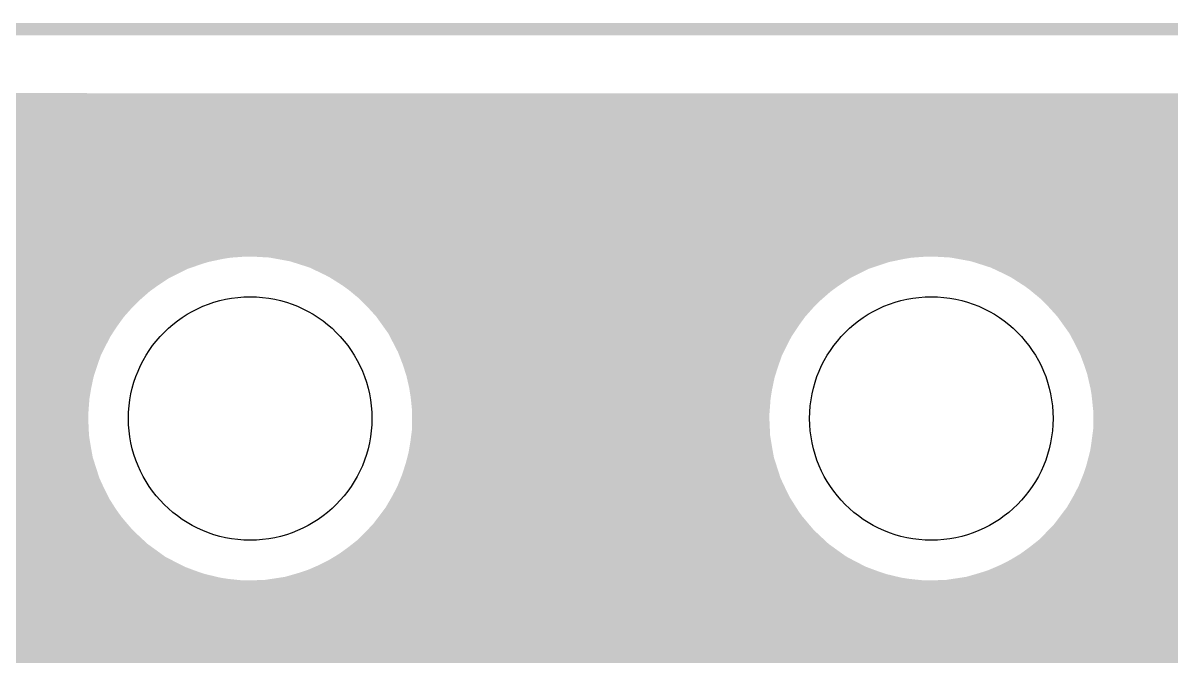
# Model space of a CAD drawing. Extents: x 0 to 1.5, y 0 to 3.74.
# Drawn here: x 0.389 to 0.946, y 3.436 to 3.743 of the extents above; entities that cross this region are included whole.
import ezdxf

# ---------------------------------------------------------------- set-up
doc = ezdxf.new("R2010")
doc.units = 0
for name, color, linetype in [('Board_Outline', 13, 'CONTINUOUS'), ('Bottom', 6, 'CONTINUOUS'), ('Drill_Bottom', 8, 'CONTINUOUS'), ('Drill_Top', 7, 'CONTINUOUS'), ('Edge_Bottom', 17, 'CONTINUOUS'), ('Edge_Top', 16, 'CONTINUOUS'), ('Top', 5, 'CONTINUOUS')]:
    doc.layers.add(name, color=color, linetype=linetype)

msp = doc.modelspace()

# ---------------------------------------------------------------- linework, layer by layer
at = {"layer": 'Board_Outline', "linetype": 'CONTINUOUS', "const_width": 0.006}
msp.add_lwpolyline([(0, 0), (1.4961, 0), (1.4961, 3.7402), (0, 3.7402), (0, 0)], dxfattribs=at)
at = {"layer": 'Bottom', "linetype": 'CONTINUOUS', "const_width": 0.025}
for points in [[(1.452, 3.6942), (0.0425, 3.6975)], [(0.045, 3.6726), (1.1373, 3.6726)], [(0.045, 3.6478), (1.1234, 3.6478)], [(0.464, 3.6356), (0.4777, 3.64)], [(0.4777, 3.64), (0.4918, 3.6423)], [(0.4918, 3.6423), (0.5062, 3.6423)], [(0.5062, 3.6423), (0.5203, 3.64)], [(0.5203, 3.64), (0.534, 3.6356)], [(0.7947, 3.6356), (0.8084, 3.64)], [(0.8084, 3.64), (0.8225, 3.6423)], [(0.8225, 3.6423), (0.8369, 3.6423)], [(0.8369, 3.6423), (0.851, 3.64)], [(0.851, 3.64), (0.8647, 3.6356)], [(0.4513, 3.6291), (0.464, 3.6356)], [(0.534, 3.6356), (0.5467, 3.6291)], [(0.782, 3.6291), (0.7947, 3.6356)], [(0.8647, 3.6356), (0.8775, 3.6291)], [(0.4397, 3.6207), (0.4513, 3.6291)], [(0.5467, 3.6291), (0.5583, 3.6207)], [(0.7704, 3.6207), (0.782, 3.6291)], [(0.8775, 3.6291), (0.889, 3.6207)], [(0.045, 3.6229), (0.4399, 3.6229)], [(0.5581, 3.6229), (0.7706, 3.6229)], [(0.8888, 3.6229), (1.1254, 3.6229)], [(0.4295, 3.6105), (0.4397, 3.6207)], [(0.5583, 3.6207), (0.5685, 3.6105)], [(0.7602, 3.6105), (0.7704, 3.6207)], [(0.889, 3.6207), (0.8992, 3.6105)], [(0.4211, 3.5989), (0.4295, 3.6105)], [(0.5685, 3.6105), (0.5769, 3.5989)], [(0.7518, 3.5989), (0.7602, 3.6105)], [(0.8992, 3.6105), (0.9076, 3.5989)], [(0.045, 3.598), (0.418, 3.598)], [(0.4146, 3.5861), (0.4211, 3.5989)], [(0.5769, 3.5989), (0.5834, 3.5861)], [(0.58, 3.598), (0.7487, 3.598)], [(0.7453, 3.5861), (0.7518, 3.5989)], [(0.9076, 3.5989), (0.9141, 3.5861)], [(0.9107, 3.598), (1.147, 3.598)], [(0.4102, 3.5725), (0.4146, 3.5861)], [(0.5834, 3.5861), (0.5878, 3.5725)], [(0.7409, 3.5725), (0.7453, 3.5861)], [(0.9141, 3.5861), (0.9186, 3.5725)], [(0.045, 3.5732), (0.4078, 3.5732)], [(0.4079, 3.5584), (0.4102, 3.5725)], [(0.5878, 3.5725), (0.5901, 3.5584)], [(0.5902, 3.5732), (0.7385, 3.5732)], [(0.7386, 3.5584), (0.7409, 3.5725)], [(0.9186, 3.5725), (0.9208, 3.5584)], [(0.9209, 3.5732), (1.4497, 3.5732)], [(0.4079, 3.544), (0.4079, 3.5584)], [(0.5901, 3.5584), (0.5901, 3.544)], [(0.7386, 3.544), (0.7386, 3.5584)], [(0.9208, 3.5584), (0.9208, 3.544)], [(0.045, 3.5483), (0.4052, 3.5483)], [(0.4102, 3.5299), (0.4079, 3.544)], [(0.5901, 3.544), (0.5878, 3.5299)], [(0.5928, 3.5483), (0.7359, 3.5483)], [(0.7409, 3.5299), (0.7386, 3.544)], [(0.9208, 3.544), (0.9186, 3.5299)], [(0.9235, 3.5483), (1.4497, 3.5483)], [(0.4146, 3.5162), (0.4102, 3.5299)], [(0.5878, 3.5299), (0.5834, 3.5162)], [(0.7453, 3.5162), (0.7409, 3.5299)], [(0.9186, 3.5299), (0.9141, 3.5162)], [(0.045, 3.5234), (0.4094, 3.5234)], [(0.5886, 3.5234), (0.7401, 3.5234)], [(0.9193, 3.5234), (1.4497, 3.5234)], [(0.4211, 3.5034), (0.4146, 3.5162)], [(0.5834, 3.5162), (0.5769, 3.5034)], [(0.7518, 3.5034), (0.7453, 3.5162)], [(0.9141, 3.5162), (0.9076, 3.5034)], [(0.4295, 3.4918), (0.4211, 3.5034)], [(0.5769, 3.5034), (0.5685, 3.4918)], [(0.7602, 3.4918), (0.7518, 3.5034)], [(0.9076, 3.5034), (0.8992, 3.4918)], [(0.045, 3.4985), (0.4218, 3.4985)], [(0.5762, 3.4985), (0.7525, 3.4985)], [(0.9069, 3.4985), (1.4497, 3.4985)], [(0.4397, 3.4817), (0.4295, 3.4918)], [(0.5685, 3.4918), (0.5583, 3.4817)], [(0.7704, 3.4817), (0.7602, 3.4918)], [(0.8992, 3.4918), (0.889, 3.4817)], [(0.4513, 3.4733), (0.4397, 3.4817)], [(0.5583, 3.4817), (0.5467, 3.4733)], [(0.782, 3.4733), (0.7704, 3.4817)], [(0.889, 3.4817), (0.8775, 3.4733)], [(0.045, 3.4737), (0.4481, 3.4737)], [(0.464, 3.4668), (0.4513, 3.4733)], [(0.5467, 3.4733), (0.534, 3.4668)], [(0.5499, 3.4737), (0.7788, 3.4737)], [(0.7947, 3.4668), (0.782, 3.4733)], [(0.8775, 3.4733), (0.8647, 3.4668)], [(0.8806, 3.4737), (1.4497, 3.4737)], [(0.4777, 3.4623), (0.464, 3.4668)], [(0.534, 3.4668), (0.5203, 3.4623)], [(0.8084, 3.4623), (0.7947, 3.4668)], [(0.8647, 3.4668), (0.851, 3.4623)], [(0.4918, 3.4601), (0.4777, 3.4623)], [(0.5203, 3.4623), (0.5062, 3.4601)], [(0.8225, 3.4601), (0.8084, 3.4623)], [(0.851, 3.4623), (0.8369, 3.4601)], [(0.5062, 3.4601), (0.4918, 3.4601)], [(0.8369, 3.4601), (0.8225, 3.4601)], [(0.045, 3.4488), (1.4498, 3.4488)], [(0.0449, 3.4239), (1.4498, 3.4239)]]:
    msp.add_lwpolyline(points, dxfattribs=at)
at = {"layer": 'Bottom', "linetype": 'CONTINUOUS', "const_width": 0.0125}
for points in [[(0.4714, 3.64, 1), (0.4839, 3.64, 1), (0.4714, 3.64, 1)], [(0.4714, 3.64, 1), (0.4839, 3.64, 1), (0.4714, 3.64, 1)], [(0.4856, 3.6423, 1), (0.4981, 3.6423, 1), (0.4856, 3.6423, 1)], [(0.4856, 3.6423, 1), (0.4981, 3.6423, 1), (0.4856, 3.6423, 1)], [(0.4999, 3.6423, 1), (0.5124, 3.6423, 1), (0.4999, 3.6423, 1)], [(0.4999, 3.6423, 1), (0.5124, 3.6423, 1), (0.4999, 3.6423, 1)], [(0.5141, 3.64, 1), (0.5266, 3.64, 1), (0.5141, 3.64, 1)], [(0.5141, 3.64, 1), (0.5266, 3.64, 1), (0.5141, 3.64, 1)], [(0.8021, 3.64, 1), (0.8146, 3.64, 1), (0.8021, 3.64, 1)], [(0.8021, 3.64, 1), (0.8146, 3.64, 1), (0.8021, 3.64, 1)], [(0.8163, 3.6423, 1), (0.8288, 3.6423, 1), (0.8163, 3.6423, 1)], [(0.8163, 3.6423, 1), (0.8288, 3.6423, 1), (0.8163, 3.6423, 1)], [(0.8306, 3.6423, 1), (0.8431, 3.6423, 1), (0.8306, 3.6423, 1)], [(0.8306, 3.6423, 1), (0.8431, 3.6423, 1), (0.8306, 3.6423, 1)], [(0.8448, 3.64, 1), (0.8573, 3.64, 1), (0.8448, 3.64, 1)], [(0.8448, 3.64, 1), (0.8573, 3.64, 1), (0.8448, 3.64, 1)], [(0.4578, 3.6356, 1), (0.4703, 3.6356, 1), (0.4578, 3.6356, 1)], [(0.4578, 3.6356, 1), (0.4703, 3.6356, 1), (0.4578, 3.6356, 1)], [(0.5277, 3.6356, 1), (0.5402, 3.6356, 1), (0.5277, 3.6356, 1)], [(0.5277, 3.6356, 1), (0.5402, 3.6356, 1), (0.5277, 3.6356, 1)], [(0.7885, 3.6356, 1), (0.801, 3.6356, 1), (0.7885, 3.6356, 1)], [(0.7885, 3.6356, 1), (0.801, 3.6356, 1), (0.7885, 3.6356, 1)], [(0.8584, 3.6356, 1), (0.8709, 3.6356, 1), (0.8584, 3.6356, 1)], [(0.8584, 3.6356, 1), (0.8709, 3.6356, 1), (0.8584, 3.6356, 1)], [(0.445, 3.6291, 1), (0.4575, 3.6291, 1), (0.445, 3.6291, 1)], [(0.445, 3.6291, 1), (0.4575, 3.6291, 1), (0.445, 3.6291, 1)], [(0.5405, 3.6291, 1), (0.553, 3.6291, 1), (0.5405, 3.6291, 1)], [(0.5405, 3.6291, 1), (0.553, 3.6291, 1), (0.5405, 3.6291, 1)], [(0.7757, 3.6291, 1), (0.7882, 3.6291, 1), (0.7757, 3.6291, 1)], [(0.7757, 3.6291, 1), (0.7882, 3.6291, 1), (0.7757, 3.6291, 1)], [(0.8712, 3.6291, 1), (0.8837, 3.6291, 1), (0.8712, 3.6291, 1)], [(0.8712, 3.6291, 1), (0.8837, 3.6291, 1), (0.8712, 3.6291, 1)], [(0.4334, 3.6207, 1), (0.4459, 3.6207, 1), (0.4334, 3.6207, 1)], [(0.4334, 3.6207, 1), (0.4459, 3.6207, 1), (0.4334, 3.6207, 1)], [(0.5521, 3.6207, 1), (0.5646, 3.6207, 1), (0.5521, 3.6207, 1)], [(0.5521, 3.6207, 1), (0.5646, 3.6207, 1), (0.5521, 3.6207, 1)], [(0.7641, 3.6207, 1), (0.7766, 3.6207, 1), (0.7641, 3.6207, 1)], [(0.7641, 3.6207, 1), (0.7766, 3.6207, 1), (0.7641, 3.6207, 1)], [(0.8828, 3.6207, 1), (0.8953, 3.6207, 1), (0.8828, 3.6207, 1)], [(0.8828, 3.6207, 1), (0.8953, 3.6207, 1), (0.8828, 3.6207, 1)], [(0.4233, 3.6105, 1), (0.4358, 3.6105, 1), (0.4233, 3.6105, 1)], [(0.4233, 3.6105, 1), (0.4358, 3.6105, 1), (0.4233, 3.6105, 1)], [(0.5622, 3.6105, 1), (0.5747, 3.6105, 1), (0.5622, 3.6105, 1)], [(0.5622, 3.6105, 1), (0.5747, 3.6105, 1), (0.5622, 3.6105, 1)], [(0.754, 3.6105, 1), (0.7665, 3.6105, 1), (0.754, 3.6105, 1)], [(0.754, 3.6105, 1), (0.7665, 3.6105, 1), (0.754, 3.6105, 1)], [(0.8929, 3.6105, 1), (0.9054, 3.6105, 1), (0.8929, 3.6105, 1)], [(0.8929, 3.6105, 1), (0.9054, 3.6105, 1), (0.8929, 3.6105, 1)], [(0.4148, 3.5989, 1), (0.4273, 3.5989, 1), (0.4148, 3.5989, 1)], [(0.4148, 3.5989, 1), (0.4273, 3.5989, 1), (0.4148, 3.5989, 1)], [(0.5707, 3.5989, 1), (0.5832, 3.5989, 1), (0.5707, 3.5989, 1)], [(0.5707, 3.5989, 1), (0.5832, 3.5989, 1), (0.5707, 3.5989, 1)], [(0.7456, 3.5989, 1), (0.7581, 3.5989, 1), (0.7456, 3.5989, 1)], [(0.7456, 3.5989, 1), (0.7581, 3.5989, 1), (0.7456, 3.5989, 1)], [(0.9014, 3.5989, 1), (0.9139, 3.5989, 1), (0.9014, 3.5989, 1)], [(0.9014, 3.5989, 1), (0.9139, 3.5989, 1), (0.9014, 3.5989, 1)], [(0.4083, 3.5861, 1), (0.4208, 3.5861, 1), (0.4083, 3.5861, 1)], [(0.4083, 3.5861, 1), (0.4208, 3.5861, 1), (0.4083, 3.5861, 1)], [(0.5772, 3.5861, 1), (0.5897, 3.5861, 1), (0.5772, 3.5861, 1)], [(0.5772, 3.5861, 1), (0.5897, 3.5861, 1), (0.5772, 3.5861, 1)], [(0.739, 3.5861, 1), (0.7515, 3.5861, 1), (0.739, 3.5861, 1)], [(0.739, 3.5861, 1), (0.7515, 3.5861, 1), (0.739, 3.5861, 1)], [(0.9079, 3.5861, 1), (0.9204, 3.5861, 1), (0.9079, 3.5861, 1)], [(0.9079, 3.5861, 1), (0.9204, 3.5861, 1), (0.9079, 3.5861, 1)], [(0.4039, 3.5725, 1), (0.4164, 3.5725, 1), (0.4039, 3.5725, 1)], [(0.4039, 3.5725, 1), (0.4164, 3.5725, 1), (0.4039, 3.5725, 1)], [(0.5816, 3.5725, 1), (0.5941, 3.5725, 1), (0.5816, 3.5725, 1)], [(0.5816, 3.5725, 1), (0.5941, 3.5725, 1), (0.5816, 3.5725, 1)], [(0.7346, 3.5725, 1), (0.7471, 3.5725, 1), (0.7346, 3.5725, 1)], [(0.7346, 3.5725, 1), (0.7471, 3.5725, 1), (0.7346, 3.5725, 1)], [(0.9123, 3.5725, 1), (0.9248, 3.5725, 1), (0.9123, 3.5725, 1)], [(0.9123, 3.5725, 1), (0.9248, 3.5725, 1), (0.9123, 3.5725, 1)], [(0.4017, 3.5584, 1), (0.4142, 3.5584, 1), (0.4017, 3.5584, 1)], [(0.4017, 3.5584, 1), (0.4142, 3.5584, 1), (0.4017, 3.5584, 1)], [(0.5838, 3.5584, 1), (0.5963, 3.5584, 1), (0.5838, 3.5584, 1)], [(0.5838, 3.5584, 1), (0.5963, 3.5584, 1), (0.5838, 3.5584, 1)], [(0.7324, 3.5584, 1), (0.7449, 3.5584, 1), (0.7324, 3.5584, 1)], [(0.7324, 3.5584, 1), (0.7449, 3.5584, 1), (0.7324, 3.5584, 1)], [(0.9145, 3.5584, 1), (0.927, 3.5584, 1), (0.9145, 3.5584, 1)], [(0.9145, 3.5584, 1), (0.927, 3.5584, 1), (0.9145, 3.5584, 1)], [(0.4017, 3.544, 1), (0.4142, 3.544, 1), (0.4017, 3.544, 1)], [(0.4017, 3.544, 1), (0.4142, 3.544, 1), (0.4017, 3.544, 1)], [(0.5838, 3.544, 1), (0.5963, 3.544, 1), (0.5838, 3.544, 1)], [(0.5838, 3.544, 1), (0.5963, 3.544, 1), (0.5838, 3.544, 1)], [(0.7324, 3.544, 1), (0.7449, 3.544, 1), (0.7324, 3.544, 1)], [(0.7324, 3.544, 1), (0.7449, 3.544, 1), (0.7324, 3.544, 1)], [(0.9145, 3.544, 1), (0.927, 3.544, 1), (0.9145, 3.544, 1)], [(0.9145, 3.544, 1), (0.927, 3.544, 1), (0.9145, 3.544, 1)], [(0.4039, 3.5299, 1), (0.4164, 3.5299, 1), (0.4039, 3.5299, 1)], [(0.4039, 3.5299, 1), (0.4164, 3.5299, 1), (0.4039, 3.5299, 1)], [(0.5816, 3.5299, 1), (0.5941, 3.5299, 1), (0.5816, 3.5299, 1)], [(0.5816, 3.5299, 1), (0.5941, 3.5299, 1), (0.5816, 3.5299, 1)], [(0.7346, 3.5299, 1), (0.7471, 3.5299, 1), (0.7346, 3.5299, 1)], [(0.7346, 3.5299, 1), (0.7471, 3.5299, 1), (0.7346, 3.5299, 1)], [(0.9123, 3.5299, 1), (0.9248, 3.5299, 1), (0.9123, 3.5299, 1)], [(0.9123, 3.5299, 1), (0.9248, 3.5299, 1), (0.9123, 3.5299, 1)], [(0.4083, 3.5162, 1), (0.4208, 3.5162, 1), (0.4083, 3.5162, 1)], [(0.4083, 3.5162, 1), (0.4208, 3.5162, 1), (0.4083, 3.5162, 1)], [(0.5772, 3.5162, 1), (0.5897, 3.5162, 1), (0.5772, 3.5162, 1)], [(0.5772, 3.5162, 1), (0.5897, 3.5162, 1), (0.5772, 3.5162, 1)], [(0.739, 3.5162, 1), (0.7515, 3.5162, 1), (0.739, 3.5162, 1)], [(0.739, 3.5162, 1), (0.7515, 3.5162, 1), (0.739, 3.5162, 1)], [(0.9079, 3.5162, 1), (0.9204, 3.5162, 1), (0.9079, 3.5162, 1)], [(0.9079, 3.5162, 1), (0.9204, 3.5162, 1), (0.9079, 3.5162, 1)], [(0.4148, 3.5034, 1), (0.4273, 3.5034, 1), (0.4148, 3.5034, 1)], [(0.4148, 3.5034, 1), (0.4273, 3.5034, 1), (0.4148, 3.5034, 1)], [(0.5707, 3.5034, 1), (0.5832, 3.5034, 1), (0.5707, 3.5034, 1)], [(0.5707, 3.5034, 1), (0.5832, 3.5034, 1), (0.5707, 3.5034, 1)], [(0.7456, 3.5034, 1), (0.7581, 3.5034, 1), (0.7456, 3.5034, 1)], [(0.7456, 3.5034, 1), (0.7581, 3.5034, 1), (0.7456, 3.5034, 1)], [(0.9014, 3.5034, 1), (0.9139, 3.5034, 1), (0.9014, 3.5034, 1)], [(0.9014, 3.5034, 1), (0.9139, 3.5034, 1), (0.9014, 3.5034, 1)], [(0.4233, 3.4918, 1), (0.4358, 3.4918, 1), (0.4233, 3.4918, 1)], [(0.4233, 3.4918, 1), (0.4358, 3.4918, 1), (0.4233, 3.4918, 1)], [(0.5622, 3.4918, 1), (0.5747, 3.4918, 1), (0.5622, 3.4918, 1)], [(0.5622, 3.4918, 1), (0.5747, 3.4918, 1), (0.5622, 3.4918, 1)], [(0.754, 3.4918, 1), (0.7665, 3.4918, 1), (0.754, 3.4918, 1)], [(0.754, 3.4918, 1), (0.7665, 3.4918, 1), (0.754, 3.4918, 1)], [(0.8929, 3.4918, 1), (0.9054, 3.4918, 1), (0.8929, 3.4918, 1)], [(0.8929, 3.4918, 1), (0.9054, 3.4918, 1), (0.8929, 3.4918, 1)], [(0.4334, 3.4817, 1), (0.4459, 3.4817, 1), (0.4334, 3.4817, 1)], [(0.4334, 3.4817, 1), (0.4459, 3.4817, 1), (0.4334, 3.4817, 1)], [(0.5521, 3.4817, 1), (0.5646, 3.4817, 1), (0.5521, 3.4817, 1)], [(0.5521, 3.4817, 1), (0.5646, 3.4817, 1), (0.5521, 3.4817, 1)], [(0.7641, 3.4817, 1), (0.7766, 3.4817, 1), (0.7641, 3.4817, 1)], [(0.7641, 3.4817, 1), (0.7766, 3.4817, 1), (0.7641, 3.4817, 1)], [(0.8828, 3.4817, 1), (0.8953, 3.4817, 1), (0.8828, 3.4817, 1)], [(0.8828, 3.4817, 1), (0.8953, 3.4817, 1), (0.8828, 3.4817, 1)], [(0.445, 3.4733, 1), (0.4575, 3.4733, 1), (0.445, 3.4733, 1)], [(0.445, 3.4733, 1), (0.4575, 3.4733, 1), (0.445, 3.4733, 1)], [(0.5405, 3.4733, 1), (0.553, 3.4733, 1), (0.5405, 3.4733, 1)], [(0.5405, 3.4733, 1), (0.553, 3.4733, 1), (0.5405, 3.4733, 1)], [(0.7757, 3.4733, 1), (0.7882, 3.4733, 1), (0.7757, 3.4733, 1)], [(0.7757, 3.4733, 1), (0.7882, 3.4733, 1), (0.7757, 3.4733, 1)], [(0.8712, 3.4733, 1), (0.8837, 3.4733, 1), (0.8712, 3.4733, 1)], [(0.8712, 3.4733, 1), (0.8837, 3.4733, 1), (0.8712, 3.4733, 1)], [(0.4578, 3.4668, 1), (0.4703, 3.4668, 1), (0.4578, 3.4668, 1)], [(0.4578, 3.4668, 1), (0.4703, 3.4668, 1), (0.4578, 3.4668, 1)], [(0.5277, 3.4668, 1), (0.5402, 3.4668, 1), (0.5277, 3.4668, 1)], [(0.5277, 3.4668, 1), (0.5402, 3.4668, 1), (0.5277, 3.4668, 1)], [(0.7885, 3.4668, 1), (0.801, 3.4668, 1), (0.7885, 3.4668, 1)], [(0.7885, 3.4668, 1), (0.801, 3.4668, 1), (0.7885, 3.4668, 1)], [(0.8584, 3.4668, 1), (0.8709, 3.4668, 1), (0.8584, 3.4668, 1)], [(0.8584, 3.4668, 1), (0.8709, 3.4668, 1), (0.8584, 3.4668, 1)], [(0.4714, 3.4623, 1), (0.4839, 3.4623, 1), (0.4714, 3.4623, 1)], [(0.4714, 3.4623, 1), (0.4839, 3.4623, 1), (0.4714, 3.4623, 1)], [(0.5141, 3.4623, 1), (0.5266, 3.4623, 1), (0.5141, 3.4623, 1)], [(0.5141, 3.4623, 1), (0.5266, 3.4623, 1), (0.5141, 3.4623, 1)], [(0.8021, 3.4623, 1), (0.8146, 3.4623, 1), (0.8021, 3.4623, 1)], [(0.8021, 3.4623, 1), (0.8146, 3.4623, 1), (0.8021, 3.4623, 1)], [(0.8448, 3.4623, 1), (0.8573, 3.4623, 1), (0.8448, 3.4623, 1)], [(0.8448, 3.4623, 1), (0.8573, 3.4623, 1), (0.8448, 3.4623, 1)], [(0.4856, 3.4601, 1), (0.4981, 3.4601, 1), (0.4856, 3.4601, 1)], [(0.4856, 3.4601, 1), (0.4981, 3.4601, 1), (0.4856, 3.4601, 1)], [(0.4999, 3.4601, 1), (0.5124, 3.4601, 1), (0.4999, 3.4601, 1)], [(0.4999, 3.4601, 1), (0.5124, 3.4601, 1), (0.4999, 3.4601, 1)], [(0.8163, 3.4601, 1), (0.8288, 3.4601, 1), (0.8163, 3.4601, 1)], [(0.8163, 3.4601, 1), (0.8288, 3.4601, 1), (0.8163, 3.4601, 1)], [(0.8306, 3.4601, 1), (0.8431, 3.4601, 1), (0.8306, 3.4601, 1)], [(0.8306, 3.4601, 1), (0.8431, 3.4601, 1), (0.8306, 3.4601, 1)]]:
    msp.add_lwpolyline(points, format="xyb", dxfattribs=at)
at = {"layer": 'Drill_Bottom'}
for centre in [(0.499, 3.5512), (0.8297, 3.5512)]:
    msp.add_circle(centre, 0.0591, dxfattribs=at)
at = {"layer": 'Drill_Top'}
for centre in [(0.499, 3.5512), (0.8297, 3.5512)]:
    msp.add_circle(centre, 0.0591, dxfattribs=at)
at = {"layer": 'Edge_Bottom', "linetype": 'CONTINUOUS', "const_width": 0.008}
for points in [[(0.5816, 3.5459), (0.5802, 3.5353), (0.5775, 3.525), (0.5735, 3.5151), (0.5682, 3.5059), (0.5618, 3.4974), (0.5544, 3.4897), (0.546, 3.4831), (0.5369, 3.4776), (0.5272, 3.4734), (0.5169, 3.4704), (0.5064, 3.4688), (0.4958, 3.4685), (0.4852, 3.4696), (0.4748, 3.4721), (0.4648, 3.4758), (0.4554, 3.4808), (0.4468, 3.487), (0.439, 3.4943), (0.4321, 3.5024), (0.4264, 3.5114), (0.4219, 3.5211), (0.4187, 3.5312), (0.4168, 3.5417), (0.4163, 3.5523), (0.4171, 3.5629), (0.4193, 3.5734), (0.4228, 3.5834), (0.4276, 3.5929), (0.4335, 3.6018), (0.4406, 3.6098), (0.4486, 3.6168), (0.4574, 3.6227), (0.467, 3.6275), (0.477, 3.6309), (0.4874, 3.6331), (0.4981, 3.6339), (0.5087, 3.6333), (0.5192, 3.6314), (0.5293, 3.6282), (0.5389, 3.6236), (0.5479, 3.6179), (0.5561, 3.6111), (0.5633, 3.6032), (0.5695, 3.5945), (0.5744, 3.5851), (0.5782, 3.5752), (0.5806, 3.5648), (0.5817, 3.5542), (0.5816, 3.5459)], [(0.9123, 3.5459), (0.9109, 3.5353), (0.9082, 3.525), (0.9042, 3.5151), (0.8989, 3.5059), (0.8925, 3.4974), (0.8851, 3.4897), (0.8768, 3.4831), (0.8676, 3.4776), (0.8579, 3.4734), (0.8476, 3.4704), (0.8371, 3.4688), (0.8265, 3.4685), (0.8159, 3.4696), (0.8055, 3.4721), (0.7956, 3.4758), (0.7862, 3.4808), (0.7775, 3.487), (0.7697, 3.4943), (0.7629, 3.5024), (0.7572, 3.5114), (0.7526, 3.5211), (0.7494, 3.5312), (0.7475, 3.5417), (0.747, 3.5523), (0.7478, 3.5629), (0.75, 3.5734), (0.7535, 3.5834), (0.7583, 3.5929), (0.7642, 3.6018), (0.7713, 3.6098), (0.7793, 3.6168), (0.7881, 3.6227), (0.7977, 3.6275), (0.8077, 3.6309), (0.8182, 3.6331), (0.8288, 3.6339), (0.8394, 3.6333), (0.8499, 3.6314), (0.86, 3.6282), (0.8697, 3.6236), (0.8786, 3.6179), (0.8868, 3.6111), (0.894, 3.6032), (0.9002, 3.5945), (0.9052, 3.5851), (0.9089, 3.5752), (0.9113, 3.5648), (0.9124, 3.5542), (0.9123, 3.5459)]]:
    msp.add_lwpolyline(points, dxfattribs=at)
at = {"layer": 'Edge_Top', "linetype": 'CONTINUOUS', "const_width": 0.008}
for points in [[(0.5816, 3.5459), (0.5802, 3.5353), (0.5775, 3.525), (0.5735, 3.5151), (0.5682, 3.5059), (0.5618, 3.4974), (0.5544, 3.4897), (0.546, 3.4831), (0.5369, 3.4776), (0.5272, 3.4734), (0.5169, 3.4704), (0.5064, 3.4688), (0.4958, 3.4685), (0.4852, 3.4696), (0.4748, 3.4721), (0.4648, 3.4758), (0.4554, 3.4808), (0.4468, 3.487), (0.439, 3.4943), (0.4321, 3.5024), (0.4264, 3.5114), (0.4219, 3.5211), (0.4187, 3.5312), (0.4168, 3.5417), (0.4163, 3.5523), (0.4171, 3.5629), (0.4193, 3.5734), (0.4228, 3.5834), (0.4276, 3.5929), (0.4335, 3.6018), (0.4406, 3.6098), (0.4486, 3.6168), (0.4574, 3.6227), (0.467, 3.6275), (0.477, 3.6309), (0.4874, 3.6331), (0.4981, 3.6339), (0.5087, 3.6333), (0.5192, 3.6314), (0.5293, 3.6282), (0.5389, 3.6236), (0.5479, 3.6179), (0.5561, 3.6111), (0.5633, 3.6032), (0.5695, 3.5945), (0.5744, 3.5851), (0.5782, 3.5752), (0.5806, 3.5648), (0.5817, 3.5542), (0.5816, 3.5459)], [(0.9123, 3.5459), (0.9109, 3.5353), (0.9082, 3.525), (0.9042, 3.5151), (0.8989, 3.5059), (0.8925, 3.4974), (0.8851, 3.4897), (0.8768, 3.4831), (0.8676, 3.4776), (0.8579, 3.4734), (0.8476, 3.4704), (0.8371, 3.4688), (0.8265, 3.4685), (0.8159, 3.4696), (0.8055, 3.4721), (0.7956, 3.4758), (0.7862, 3.4808), (0.7775, 3.487), (0.7697, 3.4943), (0.7629, 3.5024), (0.7572, 3.5114), (0.7526, 3.5211), (0.7494, 3.5312), (0.7475, 3.5417), (0.747, 3.5523), (0.7478, 3.5629), (0.75, 3.5734), (0.7535, 3.5834), (0.7583, 3.5929), (0.7642, 3.6018), (0.7713, 3.6098), (0.7793, 3.6168), (0.7881, 3.6227), (0.7977, 3.6275), (0.8077, 3.6309), (0.8182, 3.6331), (0.8288, 3.6339), (0.8394, 3.6333), (0.8499, 3.6314), (0.86, 3.6282), (0.8697, 3.6236), (0.8786, 3.6179), (0.8868, 3.6111), (0.894, 3.6032), (0.9002, 3.5945), (0.9052, 3.5851), (0.9089, 3.5752), (0.9113, 3.5648), (0.9124, 3.5542), (0.9123, 3.5459)]]:
    msp.add_lwpolyline(points, dxfattribs=at)
at = {"layer": 'Top', "linetype": 'CONTINUOUS', "const_width": 0.025}
for points in [[(1.4555, 3.6965), (0.0435, 3.6965)], [(0.046, 3.6716), (1.1363, 3.6716)], [(0.0459, 3.6468), (1.1233, 3.6468)], [(0.464, 3.6356), (0.4777, 3.64)], [(0.4777, 3.64), (0.4918, 3.6423)], [(0.4918, 3.6423), (0.5062, 3.6423)], [(0.5062, 3.6423), (0.5203, 3.64)], [(0.5203, 3.64), (0.534, 3.6356)], [(0.7947, 3.6356), (0.8084, 3.64)], [(0.8084, 3.64), (0.8225, 3.6423)], [(0.8225, 3.6423), (0.8369, 3.6423)], [(0.8369, 3.6423), (0.851, 3.64)], [(0.851, 3.64), (0.8647, 3.6356)], [(0.4513, 3.6291), (0.464, 3.6356)], [(0.534, 3.6356), (0.5467, 3.6291)], [(0.782, 3.6291), (0.7947, 3.6356)], [(0.8647, 3.6356), (0.8775, 3.6291)], [(0.4397, 3.6207), (0.4513, 3.6291)], [(0.5467, 3.6291), (0.5583, 3.6207)], [(0.7704, 3.6207), (0.782, 3.6291)], [(0.8775, 3.6291), (0.889, 3.6207)], [(0.0459, 3.6219), (0.4386, 3.6219)], [(0.5594, 3.6219), (0.7693, 3.6219)], [(0.8901, 3.6219), (1.1257, 3.6219)], [(0.4295, 3.6105), (0.4397, 3.6207)], [(0.5583, 3.6207), (0.5685, 3.6105)], [(0.7602, 3.6105), (0.7704, 3.6207)], [(0.889, 3.6207), (0.8992, 3.6105)], [(0.4211, 3.5989), (0.4295, 3.6105)], [(0.5685, 3.6105), (0.5769, 3.5989)], [(0.7518, 3.5989), (0.7602, 3.6105)], [(0.8992, 3.6105), (0.9076, 3.5989)], [(0.0459, 3.597), (0.4174, 3.597)], [(0.4146, 3.5861), (0.4211, 3.5989)], [(0.5769, 3.5989), (0.5834, 3.5861)], [(0.5805, 3.597), (0.7482, 3.597)], [(0.7453, 3.5861), (0.7518, 3.5989)], [(0.9076, 3.5989), (0.9141, 3.5861)], [(0.9113, 3.597), (1.149, 3.597)], [(0.4102, 3.5725), (0.4146, 3.5861)], [(0.5834, 3.5861), (0.5878, 3.5725)], [(0.7409, 3.5725), (0.7453, 3.5861)], [(0.9141, 3.5861), (0.9186, 3.5725)], [(0.0458, 3.5722), (0.4076, 3.5722)], [(0.4079, 3.5584), (0.4102, 3.5725)], [(0.5878, 3.5725), (0.5901, 3.5584)], [(0.5904, 3.5722), (0.7383, 3.5722)], [(0.7386, 3.5584), (0.7409, 3.5725)], [(0.9186, 3.5725), (0.9208, 3.5584)], [(0.9211, 3.5722), (1.4529, 3.5722)], [(0.4079, 3.544), (0.4079, 3.5584)], [(0.5901, 3.5584), (0.5901, 3.544)], [(0.7386, 3.544), (0.7386, 3.5584)], [(0.9208, 3.5584), (0.9208, 3.544)], [(0.0458, 3.5473), (0.4052, 3.5473)], [(0.4102, 3.5299), (0.4079, 3.544)], [(0.5901, 3.544), (0.5878, 3.5299)], [(0.5928, 3.5473), (0.7359, 3.5473)], [(0.7409, 3.5299), (0.7386, 3.544)], [(0.9208, 3.544), (0.9186, 3.5299)], [(0.9235, 3.5473), (1.4529, 3.5473)], [(0.4146, 3.5162), (0.4102, 3.5299)], [(0.5878, 3.5299), (0.5834, 3.5162)], [(0.7453, 3.5162), (0.7409, 3.5299)], [(0.9186, 3.5299), (0.9141, 3.5162)], [(0.0458, 3.5224), (0.4098, 3.5224)], [(0.5882, 3.5224), (0.7405, 3.5224)], [(0.9189, 3.5224), (1.4529, 3.5224)], [(0.4211, 3.5034), (0.4146, 3.5162)], [(0.5834, 3.5162), (0.5769, 3.5034)], [(0.7518, 3.5034), (0.7453, 3.5162)], [(0.9141, 3.5162), (0.9076, 3.5034)], [(0.4295, 3.4918), (0.4211, 3.5034)], [(0.5769, 3.5034), (0.5685, 3.4918)], [(0.7602, 3.4918), (0.7518, 3.5034)], [(0.9076, 3.5034), (0.8992, 3.4918)], [(0.0458, 3.4975), (0.4225, 3.4975)], [(0.5755, 3.4975), (0.7532, 3.4975)], [(0.9062, 3.4975), (1.4529, 3.4975)], [(0.4397, 3.4817), (0.4295, 3.4918)], [(0.5685, 3.4918), (0.5583, 3.4817)], [(0.7704, 3.4817), (0.7602, 3.4918)], [(0.8992, 3.4918), (0.889, 3.4817)], [(0.4513, 3.4733), (0.4397, 3.4817)], [(0.5583, 3.4817), (0.5467, 3.4733)], [(0.782, 3.4733), (0.7704, 3.4817)], [(0.889, 3.4817), (0.8775, 3.4733)], [(0.0457, 3.4727), (0.4497, 3.4727)], [(0.464, 3.4668), (0.4513, 3.4733)], [(0.5467, 3.4733), (0.534, 3.4668)], [(0.5483, 3.4727), (0.7804, 3.4727)], [(0.7947, 3.4668), (0.782, 3.4733)], [(0.8775, 3.4733), (0.8647, 3.4668)], [(0.879, 3.4727), (1.4529, 3.4727)], [(0.4777, 3.4623), (0.464, 3.4668)], [(0.534, 3.4668), (0.5203, 3.4623)], [(0.8084, 3.4623), (0.7947, 3.4668)], [(0.8647, 3.4668), (0.851, 3.4623)], [(0.4918, 3.4601), (0.4777, 3.4623)], [(0.5203, 3.4623), (0.5062, 3.4601)], [(0.8225, 3.4601), (0.8084, 3.4623)], [(0.851, 3.4623), (0.8369, 3.4601)], [(0.5062, 3.4601), (0.4918, 3.4601)], [(0.8369, 3.4601), (0.8225, 3.4601)], [(0.0457, 3.4478), (1.4528, 3.4478)]]:
    msp.add_lwpolyline(points, dxfattribs=at)
at = {"layer": 'Top', "linetype": 'CONTINUOUS', "const_width": 0.0125}
for points in [[(0.4714, 3.64, 1), (0.4839, 3.64, 1), (0.4714, 3.64, 1)], [(0.4714, 3.64, 1), (0.4839, 3.64, 1), (0.4714, 3.64, 1)], [(0.4856, 3.6423, 1), (0.4981, 3.6423, 1), (0.4856, 3.6423, 1)], [(0.4856, 3.6423, 1), (0.4981, 3.6423, 1), (0.4856, 3.6423, 1)], [(0.4999, 3.6423, 1), (0.5124, 3.6423, 1), (0.4999, 3.6423, 1)], [(0.4999, 3.6423, 1), (0.5124, 3.6423, 1), (0.4999, 3.6423, 1)], [(0.5141, 3.64, 1), (0.5266, 3.64, 1), (0.5141, 3.64, 1)], [(0.5141, 3.64, 1), (0.5266, 3.64, 1), (0.5141, 3.64, 1)], [(0.8021, 3.64, 1), (0.8146, 3.64, 1), (0.8021, 3.64, 1)], [(0.8021, 3.64, 1), (0.8146, 3.64, 1), (0.8021, 3.64, 1)], [(0.8163, 3.6423, 1), (0.8288, 3.6423, 1), (0.8163, 3.6423, 1)], [(0.8163, 3.6423, 1), (0.8288, 3.6423, 1), (0.8163, 3.6423, 1)], [(0.8306, 3.6423, 1), (0.8431, 3.6423, 1), (0.8306, 3.6423, 1)], [(0.8306, 3.6423, 1), (0.8431, 3.6423, 1), (0.8306, 3.6423, 1)], [(0.8448, 3.64, 1), (0.8573, 3.64, 1), (0.8448, 3.64, 1)], [(0.8448, 3.64, 1), (0.8573, 3.64, 1), (0.8448, 3.64, 1)], [(0.4578, 3.6356, 1), (0.4703, 3.6356, 1), (0.4578, 3.6356, 1)], [(0.4578, 3.6356, 1), (0.4703, 3.6356, 1), (0.4578, 3.6356, 1)], [(0.5277, 3.6356, 1), (0.5402, 3.6356, 1), (0.5277, 3.6356, 1)], [(0.5277, 3.6356, 1), (0.5402, 3.6356, 1), (0.5277, 3.6356, 1)], [(0.7885, 3.6356, 1), (0.801, 3.6356, 1), (0.7885, 3.6356, 1)], [(0.7885, 3.6356, 1), (0.801, 3.6356, 1), (0.7885, 3.6356, 1)], [(0.8584, 3.6356, 1), (0.8709, 3.6356, 1), (0.8584, 3.6356, 1)], [(0.8584, 3.6356, 1), (0.8709, 3.6356, 1), (0.8584, 3.6356, 1)], [(0.445, 3.6291, 1), (0.4575, 3.6291, 1), (0.445, 3.6291, 1)], [(0.445, 3.6291, 1), (0.4575, 3.6291, 1), (0.445, 3.6291, 1)], [(0.5405, 3.6291, 1), (0.553, 3.6291, 1), (0.5405, 3.6291, 1)], [(0.5405, 3.6291, 1), (0.553, 3.6291, 1), (0.5405, 3.6291, 1)], [(0.7757, 3.6291, 1), (0.7882, 3.6291, 1), (0.7757, 3.6291, 1)], [(0.7757, 3.6291, 1), (0.7882, 3.6291, 1), (0.7757, 3.6291, 1)], [(0.8712, 3.6291, 1), (0.8837, 3.6291, 1), (0.8712, 3.6291, 1)], [(0.8712, 3.6291, 1), (0.8837, 3.6291, 1), (0.8712, 3.6291, 1)], [(0.4334, 3.6207, 1), (0.4459, 3.6207, 1), (0.4334, 3.6207, 1)], [(0.4334, 3.6207, 1), (0.4459, 3.6207, 1), (0.4334, 3.6207, 1)], [(0.5521, 3.6207, 1), (0.5646, 3.6207, 1), (0.5521, 3.6207, 1)], [(0.5521, 3.6207, 1), (0.5646, 3.6207, 1), (0.5521, 3.6207, 1)], [(0.7641, 3.6207, 1), (0.7766, 3.6207, 1), (0.7641, 3.6207, 1)], [(0.7641, 3.6207, 1), (0.7766, 3.6207, 1), (0.7641, 3.6207, 1)], [(0.8828, 3.6207, 1), (0.8953, 3.6207, 1), (0.8828, 3.6207, 1)], [(0.8828, 3.6207, 1), (0.8953, 3.6207, 1), (0.8828, 3.6207, 1)], [(0.4233, 3.6105, 1), (0.4358, 3.6105, 1), (0.4233, 3.6105, 1)], [(0.4233, 3.6105, 1), (0.4358, 3.6105, 1), (0.4233, 3.6105, 1)], [(0.5622, 3.6105, 1), (0.5747, 3.6105, 1), (0.5622, 3.6105, 1)], [(0.5622, 3.6105, 1), (0.5747, 3.6105, 1), (0.5622, 3.6105, 1)], [(0.754, 3.6105, 1), (0.7665, 3.6105, 1), (0.754, 3.6105, 1)], [(0.754, 3.6105, 1), (0.7665, 3.6105, 1), (0.754, 3.6105, 1)], [(0.8929, 3.6105, 1), (0.9054, 3.6105, 1), (0.8929, 3.6105, 1)], [(0.8929, 3.6105, 1), (0.9054, 3.6105, 1), (0.8929, 3.6105, 1)], [(0.4148, 3.5989, 1), (0.4273, 3.5989, 1), (0.4148, 3.5989, 1)], [(0.4148, 3.5989, 1), (0.4273, 3.5989, 1), (0.4148, 3.5989, 1)], [(0.5707, 3.5989, 1), (0.5832, 3.5989, 1), (0.5707, 3.5989, 1)], [(0.5707, 3.5989, 1), (0.5832, 3.5989, 1), (0.5707, 3.5989, 1)], [(0.7456, 3.5989, 1), (0.7581, 3.5989, 1), (0.7456, 3.5989, 1)], [(0.7456, 3.5989, 1), (0.7581, 3.5989, 1), (0.7456, 3.5989, 1)], [(0.9014, 3.5989, 1), (0.9139, 3.5989, 1), (0.9014, 3.5989, 1)], [(0.9014, 3.5989, 1), (0.9139, 3.5989, 1), (0.9014, 3.5989, 1)], [(0.4083, 3.5861, 1), (0.4208, 3.5861, 1), (0.4083, 3.5861, 1)], [(0.4083, 3.5861, 1), (0.4208, 3.5861, 1), (0.4083, 3.5861, 1)], [(0.5772, 3.5861, 1), (0.5897, 3.5861, 1), (0.5772, 3.5861, 1)], [(0.5772, 3.5861, 1), (0.5897, 3.5861, 1), (0.5772, 3.5861, 1)], [(0.739, 3.5861, 1), (0.7515, 3.5861, 1), (0.739, 3.5861, 1)], [(0.739, 3.5861, 1), (0.7515, 3.5861, 1), (0.739, 3.5861, 1)], [(0.9079, 3.5861, 1), (0.9204, 3.5861, 1), (0.9079, 3.5861, 1)], [(0.9079, 3.5861, 1), (0.9204, 3.5861, 1), (0.9079, 3.5861, 1)], [(0.4039, 3.5725, 1), (0.4164, 3.5725, 1), (0.4039, 3.5725, 1)], [(0.4039, 3.5725, 1), (0.4164, 3.5725, 1), (0.4039, 3.5725, 1)], [(0.5816, 3.5725, 1), (0.5941, 3.5725, 1), (0.5816, 3.5725, 1)], [(0.5816, 3.5725, 1), (0.5941, 3.5725, 1), (0.5816, 3.5725, 1)], [(0.7346, 3.5725, 1), (0.7471, 3.5725, 1), (0.7346, 3.5725, 1)], [(0.7346, 3.5725, 1), (0.7471, 3.5725, 1), (0.7346, 3.5725, 1)], [(0.9123, 3.5725, 1), (0.9248, 3.5725, 1), (0.9123, 3.5725, 1)], [(0.9123, 3.5725, 1), (0.9248, 3.5725, 1), (0.9123, 3.5725, 1)], [(0.4017, 3.5584, 1), (0.4142, 3.5584, 1), (0.4017, 3.5584, 1)], [(0.4017, 3.5584, 1), (0.4142, 3.5584, 1), (0.4017, 3.5584, 1)], [(0.5838, 3.5584, 1), (0.5963, 3.5584, 1), (0.5838, 3.5584, 1)], [(0.5838, 3.5584, 1), (0.5963, 3.5584, 1), (0.5838, 3.5584, 1)], [(0.7324, 3.5584, 1), (0.7449, 3.5584, 1), (0.7324, 3.5584, 1)], [(0.7324, 3.5584, 1), (0.7449, 3.5584, 1), (0.7324, 3.5584, 1)], [(0.9145, 3.5584, 1), (0.927, 3.5584, 1), (0.9145, 3.5584, 1)], [(0.9145, 3.5584, 1), (0.927, 3.5584, 1), (0.9145, 3.5584, 1)], [(0.4017, 3.544, 1), (0.4142, 3.544, 1), (0.4017, 3.544, 1)], [(0.4017, 3.544, 1), (0.4142, 3.544, 1), (0.4017, 3.544, 1)], [(0.5838, 3.544, 1), (0.5963, 3.544, 1), (0.5838, 3.544, 1)], [(0.5838, 3.544, 1), (0.5963, 3.544, 1), (0.5838, 3.544, 1)], [(0.7324, 3.544, 1), (0.7449, 3.544, 1), (0.7324, 3.544, 1)], [(0.7324, 3.544, 1), (0.7449, 3.544, 1), (0.7324, 3.544, 1)], [(0.9145, 3.544, 1), (0.927, 3.544, 1), (0.9145, 3.544, 1)], [(0.9145, 3.544, 1), (0.927, 3.544, 1), (0.9145, 3.544, 1)], [(0.4039, 3.5299, 1), (0.4164, 3.5299, 1), (0.4039, 3.5299, 1)], [(0.4039, 3.5299, 1), (0.4164, 3.5299, 1), (0.4039, 3.5299, 1)], [(0.5816, 3.5299, 1), (0.5941, 3.5299, 1), (0.5816, 3.5299, 1)], [(0.5816, 3.5299, 1), (0.5941, 3.5299, 1), (0.5816, 3.5299, 1)], [(0.7346, 3.5299, 1), (0.7471, 3.5299, 1), (0.7346, 3.5299, 1)], [(0.7346, 3.5299, 1), (0.7471, 3.5299, 1), (0.7346, 3.5299, 1)], [(0.9123, 3.5299, 1), (0.9248, 3.5299, 1), (0.9123, 3.5299, 1)], [(0.9123, 3.5299, 1), (0.9248, 3.5299, 1), (0.9123, 3.5299, 1)], [(0.4083, 3.5162, 1), (0.4208, 3.5162, 1), (0.4083, 3.5162, 1)], [(0.4083, 3.5162, 1), (0.4208, 3.5162, 1), (0.4083, 3.5162, 1)], [(0.5772, 3.5162, 1), (0.5897, 3.5162, 1), (0.5772, 3.5162, 1)], [(0.5772, 3.5162, 1), (0.5897, 3.5162, 1), (0.5772, 3.5162, 1)], [(0.739, 3.5162, 1), (0.7515, 3.5162, 1), (0.739, 3.5162, 1)], [(0.739, 3.5162, 1), (0.7515, 3.5162, 1), (0.739, 3.5162, 1)], [(0.9079, 3.5162, 1), (0.9204, 3.5162, 1), (0.9079, 3.5162, 1)], [(0.9079, 3.5162, 1), (0.9204, 3.5162, 1), (0.9079, 3.5162, 1)], [(0.4148, 3.5034, 1), (0.4273, 3.5034, 1), (0.4148, 3.5034, 1)], [(0.4148, 3.5034, 1), (0.4273, 3.5034, 1), (0.4148, 3.5034, 1)], [(0.5707, 3.5034, 1), (0.5832, 3.5034, 1), (0.5707, 3.5034, 1)], [(0.5707, 3.5034, 1), (0.5832, 3.5034, 1), (0.5707, 3.5034, 1)], [(0.7456, 3.5034, 1), (0.7581, 3.5034, 1), (0.7456, 3.5034, 1)], [(0.7456, 3.5034, 1), (0.7581, 3.5034, 1), (0.7456, 3.5034, 1)], [(0.9014, 3.5034, 1), (0.9139, 3.5034, 1), (0.9014, 3.5034, 1)], [(0.9014, 3.5034, 1), (0.9139, 3.5034, 1), (0.9014, 3.5034, 1)], [(0.4233, 3.4918, 1), (0.4358, 3.4918, 1), (0.4233, 3.4918, 1)], [(0.4233, 3.4918, 1), (0.4358, 3.4918, 1), (0.4233, 3.4918, 1)], [(0.5622, 3.4918, 1), (0.5747, 3.4918, 1), (0.5622, 3.4918, 1)], [(0.5622, 3.4918, 1), (0.5747, 3.4918, 1), (0.5622, 3.4918, 1)], [(0.754, 3.4918, 1), (0.7665, 3.4918, 1), (0.754, 3.4918, 1)], [(0.754, 3.4918, 1), (0.7665, 3.4918, 1), (0.754, 3.4918, 1)], [(0.8929, 3.4918, 1), (0.9054, 3.4918, 1), (0.8929, 3.4918, 1)], [(0.8929, 3.4918, 1), (0.9054, 3.4918, 1), (0.8929, 3.4918, 1)], [(0.4334, 3.4817, 1), (0.4459, 3.4817, 1), (0.4334, 3.4817, 1)], [(0.4334, 3.4817, 1), (0.4459, 3.4817, 1), (0.4334, 3.4817, 1)], [(0.5521, 3.4817, 1), (0.5646, 3.4817, 1), (0.5521, 3.4817, 1)], [(0.5521, 3.4817, 1), (0.5646, 3.4817, 1), (0.5521, 3.4817, 1)], [(0.7641, 3.4817, 1), (0.7766, 3.4817, 1), (0.7641, 3.4817, 1)], [(0.7641, 3.4817, 1), (0.7766, 3.4817, 1), (0.7641, 3.4817, 1)], [(0.8828, 3.4817, 1), (0.8953, 3.4817, 1), (0.8828, 3.4817, 1)], [(0.8828, 3.4817, 1), (0.8953, 3.4817, 1), (0.8828, 3.4817, 1)], [(0.445, 3.4733, 1), (0.4575, 3.4733, 1), (0.445, 3.4733, 1)], [(0.445, 3.4733, 1), (0.4575, 3.4733, 1), (0.445, 3.4733, 1)], [(0.5405, 3.4733, 1), (0.553, 3.4733, 1), (0.5405, 3.4733, 1)], [(0.5405, 3.4733, 1), (0.553, 3.4733, 1), (0.5405, 3.4733, 1)], [(0.7757, 3.4733, 1), (0.7882, 3.4733, 1), (0.7757, 3.4733, 1)], [(0.7757, 3.4733, 1), (0.7882, 3.4733, 1), (0.7757, 3.4733, 1)], [(0.8712, 3.4733, 1), (0.8837, 3.4733, 1), (0.8712, 3.4733, 1)], [(0.8712, 3.4733, 1), (0.8837, 3.4733, 1), (0.8712, 3.4733, 1)], [(0.4578, 3.4668, 1), (0.4703, 3.4668, 1), (0.4578, 3.4668, 1)], [(0.4578, 3.4668, 1), (0.4703, 3.4668, 1), (0.4578, 3.4668, 1)], [(0.5277, 3.4668, 1), (0.5402, 3.4668, 1), (0.5277, 3.4668, 1)], [(0.5277, 3.4668, 1), (0.5402, 3.4668, 1), (0.5277, 3.4668, 1)], [(0.7885, 3.4668, 1), (0.801, 3.4668, 1), (0.7885, 3.4668, 1)], [(0.7885, 3.4668, 1), (0.801, 3.4668, 1), (0.7885, 3.4668, 1)], [(0.8584, 3.4668, 1), (0.8709, 3.4668, 1), (0.8584, 3.4668, 1)], [(0.8584, 3.4668, 1), (0.8709, 3.4668, 1), (0.8584, 3.4668, 1)], [(0.4714, 3.4623, 1), (0.4839, 3.4623, 1), (0.4714, 3.4623, 1)], [(0.4714, 3.4623, 1), (0.4839, 3.4623, 1), (0.4714, 3.4623, 1)], [(0.5141, 3.4623, 1), (0.5266, 3.4623, 1), (0.5141, 3.4623, 1)], [(0.5141, 3.4623, 1), (0.5266, 3.4623, 1), (0.5141, 3.4623, 1)], [(0.8021, 3.4623, 1), (0.8146, 3.4623, 1), (0.8021, 3.4623, 1)], [(0.8021, 3.4623, 1), (0.8146, 3.4623, 1), (0.8021, 3.4623, 1)], [(0.8448, 3.4623, 1), (0.8573, 3.4623, 1), (0.8448, 3.4623, 1)], [(0.8448, 3.4623, 1), (0.8573, 3.4623, 1), (0.8448, 3.4623, 1)], [(0.4856, 3.4601, 1), (0.4981, 3.4601, 1), (0.4856, 3.4601, 1)], [(0.4856, 3.4601, 1), (0.4981, 3.4601, 1), (0.4856, 3.4601, 1)], [(0.4999, 3.4601, 1), (0.5124, 3.4601, 1), (0.4999, 3.4601, 1)], [(0.4999, 3.4601, 1), (0.5124, 3.4601, 1), (0.4999, 3.4601, 1)], [(0.8163, 3.4601, 1), (0.8288, 3.4601, 1), (0.8163, 3.4601, 1)], [(0.8163, 3.4601, 1), (0.8288, 3.4601, 1), (0.8163, 3.4601, 1)], [(0.8306, 3.4601, 1), (0.8431, 3.4601, 1), (0.8306, 3.4601, 1)], [(0.8306, 3.4601, 1), (0.8431, 3.4601, 1), (0.8306, 3.4601, 1)]]:
    msp.add_lwpolyline(points, format="xyb", dxfattribs=at)

doc.saveas('drawing.dxf')
